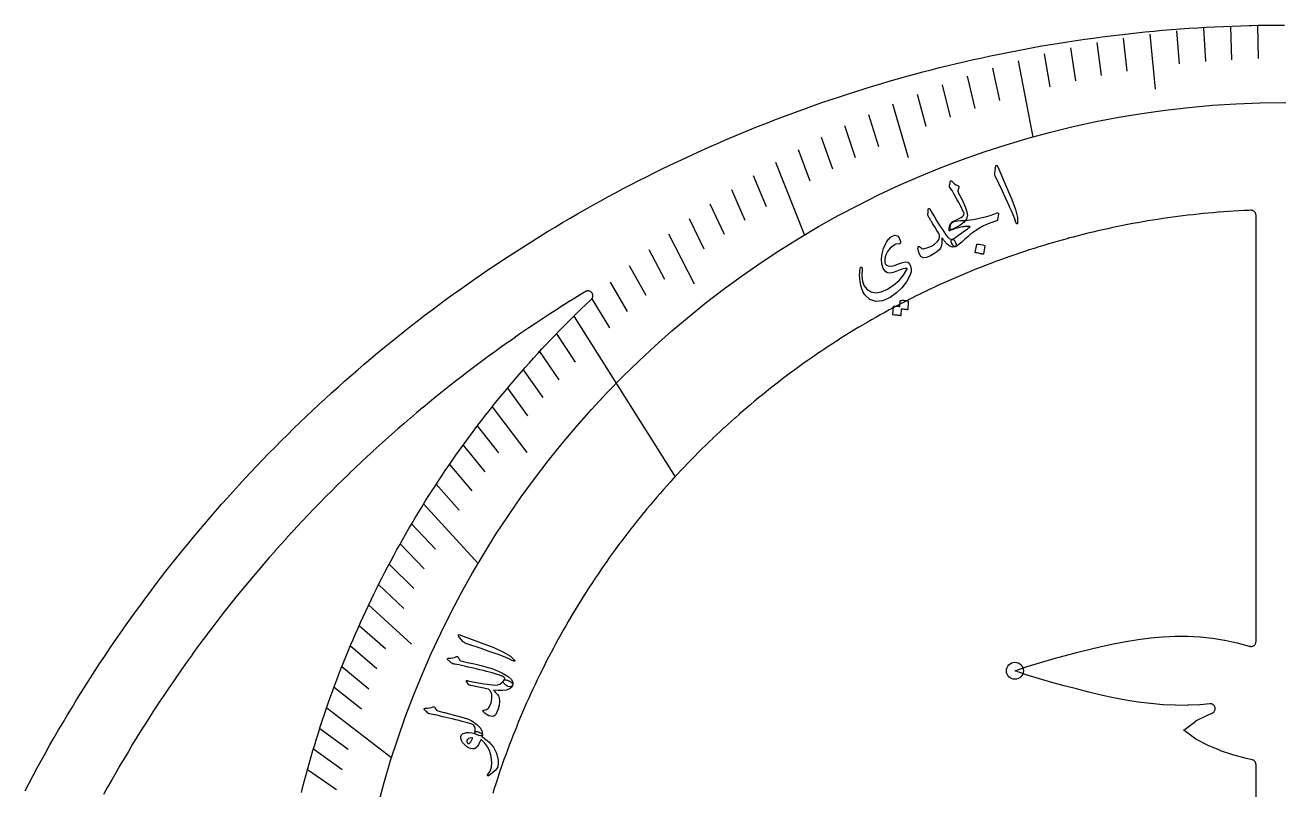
# Model space of a CAD drawing. Header units: millimetres. Extents: x -72 to 72, y -72 to 72.
# Drawn here: x -64.3 to -0.3, y 33.4 to 72.5 of the extents above; entities that cross this region are included whole.
import ezdxf

# ---------------------------------------------------------------- set-up
doc = ezdxf.new("R2010")
doc.units = ezdxf.units.MM
for name, color, linetype in [('CUT_INNER', 6, 'Continuous'), ('CUT_OUTER', 1, 'Continuous'), ('ENGRAVE', 7, 'Continuous'), ('ENGRAVE_FINE', 8, 'Continuous'), ('TEXT', 5, 'Continuous')]:
    doc.layers.add(name, color=color, linetype=linetype)

msp = doc.modelspace()

# ---------------------------------------------------------------- linework, layer by layer
at = {"layer": 'CUT_INNER'}
for points in [[(-1.449, 19.048), (-1.449, 34.7122), (-1.4502, 34.7365), (-1.4537, 34.7605), (-1.4595, 34.784), (-1.4676, 34.8069), (-1.4779, 34.8289), (-1.4903, 34.8498), (-1.5046, 34.8694), (-1.5208, 34.8875), (-1.5386, 34.904), (-1.558, 34.9186), (-1.5786, 34.9313), (-1.6005, 34.942), (-1.6232, 34.9504), (-1.6467, 34.9567), (-1.9953, 35.0313), (-2.0023, 35.033), (-2.6252, 35.2043), (-2.6323, 35.2065), (-3.255, 35.4185), (-3.2625, 35.4213), (-3.8843, 35.6786), (-3.8931, 35.6826), (-4.5141, 35.9979), (-4.5187, 36.0004), (-4.523, 36.0033), (-5.1439, 36.4629), (-5.1483, 36.4665), (-5.1439, 36.4702), (-4.523, 36.9297), (-4.5187, 36.9326), (-4.5141, 36.9352), (-3.8931, 37.2504), (-3.8843, 37.2545), (-3.6919, 37.3341), (-3.6697, 37.3446), (-3.6486, 37.3572), (-3.6289, 37.3718), (-3.6107, 37.3883), (-3.5942, 37.4065), (-3.5796, 37.4263), (-3.5669, 37.4473), (-3.5564, 37.4695), (-3.5482, 37.4927), (-3.5422, 37.5165), (-3.5386, 37.5408), (-3.5375, 37.5653), (-3.5387, 37.5898), (-3.5423, 37.6141), (-3.5483, 37.6379), (-3.5566, 37.6611), (-3.5671, 37.6832), (-3.5798, 37.7043), (-3.5944, 37.724), (-3.611, 37.7422), (-3.6292, 37.7586), (-3.6489, 37.7732), (-3.67, 37.7858), (-3.6922, 37.7963), (-3.7154, 37.8045), (-3.7392, 37.8104), (-3.7635, 37.814), (-3.7881, 37.8151), (-3.8126, 37.8138), (-4.3079, 37.7638), (-4.3144, 37.7633), (-4.9381, 37.733), (-4.9442, 37.7328), (-5.5683, 37.7333), (-5.574, 37.7335), (-6.1985, 37.7627), (-6.2038, 37.7631), (-6.8288, 37.8188), (-6.8335, 37.8193), (-7.4591, 37.8992), (-7.4632, 37.8997), (-8.0894, 38.001), (-8.0929, 38.0016), (-8.7197, 38.1216), (-8.7226, 38.1222), (-9.35, 38.2579), (-9.3523, 38.2585), (-9.9802, 38.4073), (-9.9821, 38.4077), (-10.6105, 38.5667), (-10.6118, 38.5671), (-11.2401, 38.7336), (-11.8703, 38.9063), (-12.5005, 39.0837), (-12.5018, 39.0841), (-13.1275, 39.2674), (-13.1347, 39.2697), (-13.7551, 39.4927), (-13.7603, 39.4949), (-13.7551, 39.497), (-13.1347, 39.72), (-13.1275, 39.7223), (-12.5018, 39.9057), (-12.5005, 39.906), (-11.872, 40.083), (-11.2421, 40.2555), (-10.6118, 40.4226), (-10.6105, 40.423), (-9.9821, 40.582), (-9.9802, 40.5825), (-9.3523, 40.7312), (-9.35, 40.7318), (-8.7226, 40.8675), (-8.7197, 40.8681), (-8.0929, 40.9881), (-8.0894, 40.9887), (-7.4632, 41.09), (-7.4591, 41.0906), (-6.8335, 41.1704), (-6.8288, 41.1709), (-6.2038, 41.2266), (-6.1985, 41.227), (-5.574, 41.2562), (-5.5683, 41.2564), (-4.9442, 41.2569), (-4.9381, 41.2567), (-4.3144, 41.2264), (-4.3079, 41.2259), (-3.6845, 41.1629), (-3.6778, 41.1621), (-3.0546, 41.0647), (-3.0477, 41.0635), (-2.4247, 40.9301), (-2.4177, 40.9284), (-1.7947, 40.757), (-1.7876, 40.7548), (-1.7796, 40.7521), (-1.7555, 40.7452), (-1.731, 40.7408), (-1.7061, 40.7389), (-1.6811, 40.7394), (-1.6563, 40.7424), (-1.6319, 40.7479), (-1.6082, 40.7558), (-1.5855, 40.766), (-1.5638, 40.7785), (-1.5435, 40.793), (-1.5247, 40.8095), (-1.5077, 40.8278), (-1.4926, 40.8477), (-1.4796, 40.869), (-1.4687, 40.8915), (-1.4602, 40.9149), (-1.454, 40.9391), (-1.4502, 40.9638), (-1.449, 40.9888), (-1.449, 62.747), (-1.4503, 62.7721), (-1.454, 62.797), (-1.4603, 62.8213), (-1.469, 62.845), (-1.48, 62.8676), (-1.4932, 62.889), (-1.5085, 62.9089), (-1.5258, 62.9273), (-1.5448, 62.9438), (-1.5653, 62.9583), (-1.5872, 62.9706), (-1.6103, 62.9807), (-1.6342, 62.9885), (-1.6588, 62.9937), (-1.6838, 62.9965), (-1.709, 62.9968), (-1.8167, 62.9925), (-1.8183, 62.9924), (-2.0762, 62.9805), (-2.0777, 62.9805), (-2.3356, 62.967), (-2.3371, 62.9669), (-2.5948, 62.9519), (-2.5964, 62.9518), (-2.854, 62.9352), (-2.8556, 62.9351), (-3.1131, 62.9169), (-3.1146, 62.9168), (-3.3721, 62.897), (-3.3736, 62.8968), (-3.6309, 62.8755), (-3.6324, 62.8754), (-3.8896, 62.8524), (-3.8911, 62.8523), (-4.1482, 62.8277), (-4.1497, 62.8276), (-4.4065, 62.8015), (-4.4081, 62.8013), (-4.6648, 62.7737), (-4.6663, 62.7735), (-4.9228, 62.7443), (-4.9243, 62.7441), (-5.1807, 62.7133), (-5.1822, 62.7131), (-5.4384, 62.6807), (-5.4399, 62.6805), (-5.6958, 62.6465), (-5.6974, 62.6463), (-5.9531, 62.6108), (-5.9546, 62.6106), (-6.2101, 62.5735), (-6.2116, 62.5732), (-6.4669, 62.5346), (-6.4684, 62.5343), (-6.7235, 62.4941), (-6.725, 62.4939), (-6.9798, 62.4521), (-6.9813, 62.4518), (-7.2358, 62.4085), (-7.2373, 62.4082), (-7.4916, 62.3633), (-7.4931, 62.363), (-7.747, 62.3165), (-7.7485, 62.3162), (-8.0022, 62.2682), (-8.0037, 62.2679), (-8.2571, 62.2183), (-8.2586, 62.218), (-8.5117, 62.1669), (-8.5132, 62.1666), (-8.766, 62.1139), (-8.7675, 62.1135), (-9.0199, 62.0593), (-9.0214, 62.059), (-9.2735, 62.0032), (-9.275, 62.0028), (-9.5267, 61.9455), (-9.5282, 61.9452), (-9.7796, 61.8863), (-9.7811, 61.8859), (-10.0321, 61.8255), (-10.0336, 61.8251), (-10.2842, 61.7632), (-10.2857, 61.7628), (-10.536, 61.6993), (-10.5375, 61.6989), (-10.7873, 61.6339), (-10.7888, 61.6335), (-11.0383, 61.5669), (-11.0398, 61.5665), (-11.2888, 61.4984), (-11.2903, 61.498), (-11.5389, 61.4284), (-11.5404, 61.4279), (-11.7886, 61.3568), (-11.79, 61.3564), (-12.0378, 61.2837), (-12.0393, 61.2833), (-12.2866, 61.2091), (-12.288, 61.2086), (-12.5349, 61.1329), (-12.5363, 61.1325), (-12.7827, 61.0552), (-12.7842, 61.0548), (-13.0301, 60.9761), (-13.0315, 60.9756), (-13.2769, 60.8953), (-13.2784, 60.8949), (-13.5233, 60.8131), (-13.5248, 60.8126), (-13.7692, 60.7294), (-13.7706, 60.7289), (-14.0145, 60.6442), (-14.0159, 60.6436), (-14.2593, 60.5574), (-14.2607, 60.5569), (-14.5036, 60.4692), (-14.505, 60.4686), (-14.7473, 60.3794), (-14.7487, 60.3789), (-14.9905, 60.2882), (-14.9919, 60.2876), (-15.2331, 60.1955), (-15.2345, 60.1949), (-15.4751, 60.1013), (-15.4765, 60.1007), (-15.7166, 60.0056), (-15.718, 60.005), (-15.9574, 59.9084), (-15.9588, 59.9078), (-16.1977, 59.8097), (-16.1991, 59.8091), (-16.4373, 59.7096), (-16.4388, 59.709), (-16.6764, 59.608), (-16.6778, 59.6074), (-16.9148, 59.505), (-16.9162, 59.5043), (-17.1525, 59.4004), (-17.1539, 59.3998), (-17.3897, 59.2945), (-17.3911, 59.2938), (-17.6261, 59.187), (-17.6275, 59.1864), (-17.8619, 59.0782), (-17.8633, 59.0775), (-18.0971, 58.9678), (-18.0984, 58.9672), (-18.3315, 58.8561), (-18.3329, 58.8554), (-18.5653, 58.7429), (-18.5666, 58.7422), (-18.7983, 58.6283), (-18.7997, 58.6276), (-19.0307, 58.5122), (-19.032, 58.5115), (-19.2623, 58.3947), (-19.2637, 58.394), (-19.4932, 58.2758), (-19.4946, 58.2751), (-19.7234, 58.1555), (-19.7247, 58.1548), (-19.9528, 58.0338), (-19.9542, 58.033), (-20.1815, 57.9106), (-20.1828, 57.9099), (-20.4094, 57.7861), (-20.4108, 57.7854), (-20.6366, 57.6602), (-20.6379, 57.6594), (-20.8629, 57.5329), (-20.8643, 57.5321), (-21.0885, 57.4042), (-21.0899, 57.4034), (-21.3133, 57.2741), (-21.3147, 57.2733), (-21.5373, 57.1426), (-21.5387, 57.1418), (-21.7605, 57.0098), (-21.7618, 57.009), (-21.9829, 56.8756), (-21.9842, 56.8748), (-22.2044, 56.74), (-22.2057, 56.7392), (-22.4251, 56.6031), (-22.4264, 56.6023), (-22.645, 56.4648), (-22.6463, 56.464), (-22.864, 56.3252), (-22.8653, 56.3244), (-23.0821, 56.1842), (-23.0834, 56.1834), (-23.2994, 56.0419), (-23.3007, 56.0411), (-23.5158, 55.8983), (-23.5171, 55.8974), (-23.7313, 55.7533), (-23.7326, 55.7525), (-23.9459, 55.6071), (-23.9472, 55.6062), (-24.1596, 55.4595), (-24.1609, 55.4586), (-24.3724, 55.3106), (-24.3737, 55.3097), (-24.5843, 55.1604), (-24.5856, 55.1595), (-24.7953, 55.0089), (-24.7965, 55.008), (-25.0053, 54.8561), (-25.0066, 54.8552), (-25.2144, 54.702), (-25.2156, 54.7011), (-25.4226, 54.5467), (-25.4238, 54.5458), (-25.6297, 54.3901), (-25.631, 54.3891), (-25.836, 54.2322), (-25.8372, 54.2312), (-26.0412, 54.073), (-26.0424, 54.0721), (-26.2455, 53.9126), (-26.2467, 53.9116), (-26.4487, 53.7509), (-26.4499, 53.75), (-26.651, 53.588), (-26.6522, 53.587), (-26.8523, 53.4239), (-26.8535, 53.4229), (-27.0526, 53.2585), (-27.0537, 53.2575), (-27.2518, 53.0919), (-27.253, 53.0909), (-27.45, 52.9241), (-27.4512, 52.9231), (-27.6472, 52.755), (-27.6484, 52.754), (-27.8434, 52.5848), (-27.8445, 52.5838), (-28.0385, 52.4133), (-28.0396, 52.4123), (-28.2325, 52.2407), (-28.2336, 52.2397), (-28.4255, 52.0669), (-28.4266, 52.0658), (-28.6174, 51.8919), (-28.6185, 51.8908), (-28.8082, 51.7157), (-28.8093, 51.7146), (-28.998, 51.5383), (-28.9991, 51.5373), (-29.1866, 51.3598), (-29.1877, 51.3588), (-29.3742, 51.1802), (-29.3753, 51.1791), (-29.5606, 50.9994), (-29.5617, 50.9983), (-29.746, 50.8174), (-29.7471, 50.8163), (-29.9302, 50.6343), (-29.9313, 50.6332), (-30.1133, 50.4501), (-30.1144, 50.449), (-30.2952, 50.2648), (-30.2963, 50.2637), (-30.4761, 50.0783), (-30.4771, 50.0772), (-30.6557, 49.8908), (-30.6568, 49.8897), (-30.8342, 49.7021), (-30.8353, 49.701), (-31.0116, 49.5124), (-31.0126, 49.5113), (-31.1878, 49.3216), (-31.1888, 49.3204), (-31.3628, 49.1297), (-31.3638, 49.1285), (-31.5366, 48.9367), (-31.5377, 48.9355), (-31.7093, 48.7427), (-31.7103, 48.7415), (-31.8807, 48.5476), (-31.8817, 48.5464), (-32.051, 48.3514), (-32.052, 48.3503), (-32.22, 48.1542), (-32.221, 48.1531), (-32.3879, 47.956), (-32.3888, 47.9549), (-32.5545, 47.7568), (-32.5554, 47.7556), (-32.7198, 47.5565), (-32.7208, 47.5553), (-32.884, 47.3553), (-32.885, 47.3541), (-33.0469, 47.153), (-33.0479, 47.1518), (-33.2086, 46.9497), (-33.2095, 46.9485), (-33.369, 46.7455), (-33.37, 46.7442), (-33.5282, 46.5402), (-33.5291, 46.539), (-33.6861, 46.334), (-33.687, 46.3328), (-33.8427, 46.1268), (-33.8436, 46.1256), (-33.9981, 45.9187), (-33.999, 45.9175), (-34.1522, 45.7096), (-34.1531, 45.7084), (-34.3049, 45.4996), (-34.3058, 45.4983), (-34.4565, 45.2886), (-34.4573, 45.2874), (-34.6067, 45.0767), (-34.6075, 45.0755), (-34.7556, 44.8639), (-34.7564, 44.8627), (-34.9032, 44.6502), (-34.904, 44.649), (-35.0494, 44.4356), (-35.0503, 44.4343), (-35.1944, 44.2201), (-35.1952, 44.2188), (-35.338, 44.0037), (-35.3389, 44.0024), (-35.4803, 43.7865), (-35.4812, 43.7852), (-35.6213, 43.5683), (-35.6221, 43.567), (-35.7609, 43.3493), (-35.7618, 43.348), (-35.8992, 43.1295), (-35.9, 43.1282), (-36.0361, 42.9088), (-36.0369, 42.9075), (-36.1717, 42.6872), (-36.1725, 42.6859), (-36.3059, 42.4649), (-36.3067, 42.4636), (-36.4388, 42.2417), (-36.4396, 42.2404), (-36.5702, 42.0177), (-36.571, 42.0164), (-36.7003, 41.7929), (-36.7011, 41.7916), (-36.8291, 41.5673), (-36.8298, 41.566), (-36.9564, 41.341), (-36.9571, 41.3396), (-37.0823, 41.1138), (-37.0831, 41.1125), (-37.2069, 40.8859), (-37.2076, 40.8845), (-37.33, 40.6572), (-37.3307, 40.6559), (-37.4517, 40.4278), (-37.4524, 40.4264), (-37.5721, 40.1976), (-37.5728, 40.1963), (-37.691, 39.9667), (-37.6917, 39.9653), (-37.8085, 39.7351), (-37.8091, 39.7337), (-37.9245, 39.5027), (-37.9252, 39.5014), (-38.0392, 39.2697), (-38.0398, 39.2683), (-38.1524, 39.0359), (-38.153, 39.0345), (-38.2641, 38.8015), (-38.2648, 38.8001), (-38.3745, 38.5664), (-38.3751, 38.565), (-38.4834, 38.3306), (-38.484, 38.3292), (-38.5908, 38.0941), (-38.5914, 38.0927), (-38.6968, 37.857), (-38.6974, 37.8556), (-38.8013, 37.6192), (-38.8019, 37.6178), (-38.9044, 37.3808), (-38.905, 37.3794), (-39.006, 37.1418), (-39.0066, 37.1404), (-39.1061, 36.9022), (-39.1067, 36.9007), (-39.2048, 36.6619), (-39.2053, 36.6605), (-39.3019, 36.421), (-39.3025, 36.4196), (-39.3976, 36.1796), (-39.3982, 36.1782), (-39.4919, 35.9376), (-39.4924, 35.9361), (-39.5846, 35.695), (-39.5851, 35.6935), (-39.6758, 35.4518), (-39.6764, 35.4504), (-39.7656, 35.2081), (-39.7661, 35.2066), (-39.8538, 34.9638), (-39.8544, 34.9624), (-39.9406, 34.719), (-39.9411, 34.7175), (-40.0258, 34.4737), (-40.0263, 34.4722), (-40.1096, 34.2278), (-40.1101, 34.2263), (-40.1918, 33.9814), (-40.1923, 33.98), (-40.2725, 33.7346), (-40.273, 33.7331), (-40.3517, 33.4872), (-40.3522, 33.4858), (-40.4294, 33.2394)], [(-50.1963, 33.2758), (-50.1183, 33.5836), (-50.0383, 33.8908), (-49.9564, 34.1976), (-49.8727, 34.5039), (-49.7871, 34.8096), (-49.6996, 35.1149), (-49.6102, 35.4195), (-49.519, 35.7237), (-49.4259, 36.0272), (-49.3309, 36.3302), (-49.2341, 36.6326), (-49.1354, 36.9344), (-49.0349, 37.2356), (-48.9325, 37.5361), (-48.8283, 37.8361), (-48.7223, 38.1354), (-48.6144, 38.434), (-48.5047, 38.7319), (-48.3932, 39.0292), (-48.2798, 39.3258), (-48.1646, 39.6217), (-48.0476, 39.9169), (-47.9288, 40.2113), (-47.8082, 40.505), (-47.6858, 40.798), (-47.5616, 41.0902), (-47.4357, 41.3817), (-47.3079, 41.6724), (-47.1783, 41.9622), (-47.047, 42.2513), (-46.9139, 42.5396), (-46.779, 42.827), (-46.6424, 43.1136), (-46.504, 43.3994), (-46.3639, 43.6843), (-46.222, 43.9684), (-46.0784, 44.2516), (-45.933, 44.5338), (-45.7859, 44.8152), (-45.6371, 45.0957), (-45.4866, 45.3753), (-45.3343, 45.6539), (-45.1804, 45.9316), (-45.0247, 46.2084), (-44.8674, 46.4841), (-44.7083, 46.759), (-44.5476, 47.0328), (-44.3852, 47.3056), (-44.2212, 47.5775), (-44.0554, 47.8483), (-43.888, 48.1181), (-43.719, 48.3869), (-43.5483, 48.6546), (-43.376, 48.9213), (-43.202, 49.1869), (-43.0264, 49.4515), (-42.8492, 49.7149), (-42.6704, 49.9773), (-42.49, 50.2386), (-42.308, 50.4987), (-42.1243, 50.7578), (-41.9391, 51.0157), (-41.7524, 51.2724), (-41.564, 51.5281), (-41.3741, 51.7825), (-41.1826, 52.0358), (-40.9896, 52.2879), (-40.795, 52.5388), (-40.5989, 52.7885), (-40.4012, 53.037), (-40.2021, 53.2843), (-40.0014, 53.5304), (-39.7992, 53.7752), (-39.5956, 54.0188), (-39.3904, 54.2611), (-39.1837, 54.5022), (-38.9756, 54.742), (-38.766, 54.9805), (-38.555, 55.2177), (-38.3425, 55.4536), (-38.1285, 55.6882), (-37.9131, 55.9215), (-37.6963, 56.1535), (-37.4781, 56.3841), (-37.2585, 56.6134), (-37.0374, 56.8413), (-36.815, 57.0679), (-36.5912, 57.2931), (-36.366, 57.517), (-36.1394, 57.7394), (-35.9115, 57.9605), (-35.6822, 58.1801), (-35.4515, 58.3983), (-35.3948, 58.4513), (-35.3778, 58.4689), (-35.3626, 58.488), (-35.3493, 58.5085), (-35.3381, 58.5302), (-35.3291, 58.5529), (-35.3223, 58.5764), (-35.3178, 58.6004), (-35.3157, 58.6247), (-35.316, 58.6492), (-35.3187, 58.6734), (-35.3237, 58.6973), (-35.3311, 58.7207), (-35.3407, 58.7431), (-35.3524, 58.7646), (-35.3661, 58.7847), (-35.3818, 58.8035), (-35.3992, 58.8206), (-35.4183, 58.836), (-35.4387, 58.8494), (-35.4603, 58.8607), (-35.4829, 58.8699), (-35.5064, 58.8769), (-35.5304, 58.8815), (-35.5547, 58.8837), (-35.5791, 58.8836), (-35.6034, 58.8811), (-35.6274, 58.8762), (-35.6507, 58.869), (-35.6732, 58.8596), (-35.6948, 58.848), (-35.7453, 58.8175), (-35.7466, 58.8167), (-36.1055, 58.597), (-36.1068, 58.5962), (-36.4644, 58.3744), (-36.4657, 58.3736), (-36.8219, 58.1496), (-36.8232, 58.1487), (-37.178, 57.9225), (-37.1793, 57.9217), (-37.5327, 57.6933), (-37.534, 57.6925), (-37.886, 57.4619), (-37.8873, 57.4611), (-38.2379, 57.2284), (-38.2391, 57.2275), (-38.5883, 56.9927), (-38.5896, 56.9918), (-38.9373, 56.7549), (-38.9385, 56.754), (-39.2848, 56.5149), (-39.286, 56.514), (-39.6308, 56.2728), (-39.6321, 56.2719), (-39.9753, 56.0285), (-39.9766, 56.0276), (-40.3184, 55.7822), (-40.3196, 55.7813), (-40.6599, 55.5338), (-40.6611, 55.5328), (-40.9999, 55.2832), (-41.0011, 55.2823), (-41.3383, 55.0306), (-41.3395, 55.0297), (-41.6752, 54.7759), (-41.6764, 54.775), (-42.0105, 54.5192), (-42.0117, 54.5182), (-42.3442, 54.2604), (-42.3455, 54.2594), (-42.6764, 53.9995), (-42.6776, 53.9986), (-43.0069, 53.7367), (-43.0081, 53.7357), (-43.3358, 53.4718), (-43.337, 53.4708), (-43.6631, 53.2049), (-43.6643, 53.2039), (-43.9887, 52.9359), (-43.9899, 52.935), (-44.3127, 52.665), (-44.3139, 52.6641), (-44.635, 52.3922), (-44.6362, 52.3912), (-44.9557, 52.1173), (-44.9568, 52.1163), (-45.2746, 51.8405), (-45.2758, 51.8395), (-45.5918, 51.5617), (-45.593, 51.5607), (-45.9074, 51.281), (-45.9085, 51.28), (-46.2212, 50.9983), (-46.2223, 50.9973), (-46.5332, 50.7138), (-46.5343, 50.7127), (-46.8435, 50.4273), (-46.8446, 50.4262), (-47.152, 50.1389), (-47.1532, 50.1379), (-47.4588, 49.8486), (-47.4599, 49.8476), (-47.7638, 49.5565), (-47.7649, 49.5554), (-48.0669, 49.2625), (-48.068, 49.2614), (-48.3683, 48.9666), (-48.3694, 48.9656), (-48.6678, 48.6689), (-48.6689, 48.6678), (-48.9656, 48.3694), (-48.9666, 48.3683), (-49.2614, 48.068), (-49.2625, 48.0669), (-49.5554, 47.7649), (-49.5565, 47.7638), (-49.8476, 47.4599), (-49.8486, 47.4588), (-50.1379, 47.1532), (-50.1389, 47.152), (-50.4262, 46.8446), (-50.4273, 46.8435), (-50.7127, 46.5343), (-50.7138, 46.5332), (-50.9973, 46.2223), (-50.9983, 46.2212), (-51.28, 45.9085), (-51.281, 45.9074), (-51.5607, 45.593), (-51.5617, 45.5918), (-51.8395, 45.2758), (-51.8405, 45.2746), (-52.1163, 44.9568), (-52.1173, 44.9557), (-52.3912, 44.6362), (-52.3922, 44.635), (-52.6641, 44.3139), (-52.665, 44.3127), (-52.935, 43.9899), (-52.9359, 43.9887), (-53.2039, 43.6643), (-53.2049, 43.6631), (-53.4708, 43.337), (-53.4718, 43.3358), (-53.7357, 43.0081), (-53.7367, 43.0069), (-53.9986, 42.6776), (-53.9995, 42.6764), (-54.2594, 42.3455), (-54.2604, 42.3442), (-54.5182, 42.0117), (-54.5192, 42.0105), (-54.775, 41.6764), (-54.7759, 41.6752), (-55.0297, 41.3395), (-55.0306, 41.3383), (-55.2823, 41.0011), (-55.2832, 40.9999), (-55.5328, 40.6611), (-55.5338, 40.6599), (-55.7813, 40.3196), (-55.7822, 40.3184), (-56.0276, 39.9766), (-56.0285, 39.9753), (-56.2719, 39.6321), (-56.2728, 39.6308), (-56.514, 39.286), (-56.5149, 39.2848), (-56.754, 38.9385), (-56.7549, 38.9373), (-56.9918, 38.5896), (-56.9927, 38.5883), (-57.2275, 38.2391), (-57.2284, 38.2379), (-57.4611, 37.8873), (-57.4619, 37.886), (-57.6925, 37.534), (-57.6933, 37.5327), (-57.9217, 37.1793), (-57.9225, 37.178), (-58.1487, 36.8232), (-58.1496, 36.8219), (-58.3736, 36.4657), (-58.3744, 36.4644), (-58.5962, 36.1068), (-58.597, 36.1055), (-58.8167, 35.7466), (-58.8175, 35.7453), (-59.0349, 35.3851), (-59.0357, 35.3837), (-59.2509, 35.0222), (-59.2517, 35.0208), (-59.4647, 34.6579), (-59.4655, 34.6566), (-59.6762, 34.2924), (-59.677, 34.2911), (-59.8855, 33.9256), (-59.8863, 33.9243), (-60.0926, 33.5575), (-60.0933, 33.5562), (-60.2973, 33.1882)]]:
    msp.add_lwpolyline(points, dxfattribs=at)
at = {"layer": 'CUT_OUTER'}
msp.add_lwpolyline([(-64.3098, 33.3654), (-64.1039, 33.7593), (-63.8956, 34.152), (-63.6848, 34.5434), (-63.4716, 34.9335), (-63.2561, 35.3223), (-63.0382, 35.7098), (-62.8179, 36.0959), (-62.5952, 36.4807), (-62.3702, 36.8641), (-62.1428, 37.2461), (-61.9131, 37.6267), (-61.6811, 38.0059), (-61.4467, 38.3836), (-61.21, 38.7599), (-60.9711, 39.1348), (-60.7298, 39.5082), (-60.4862, 39.88), (-60.2404, 40.2504), (-59.9923, 40.6193), (-59.7419, 40.9866), (-59.4893, 41.3524), (-59.2345, 41.7167), (-58.9774, 42.0793), (-58.7181, 42.4404), (-58.4566, 42.7999), (-58.1928, 43.1578), (-57.9269, 43.5141), (-57.6588, 43.8687), (-57.3886, 44.2216), (-57.1162, 44.5729), (-56.8416, 44.9225), (-56.5649, 45.2705), (-56.286, 45.6167), (-56.0051, 45.9612), (-55.722, 46.304), (-55.4369, 46.645), (-55.1496, 46.9843), (-54.8603, 47.3218), (-54.5689, 47.6575), (-54.2754, 47.9914), (-53.9799, 48.3236), (-53.6824, 48.6539), (-53.3829, 48.9824), (-53.0813, 49.309), (-52.7778, 49.6338), (-52.4722, 49.9567), (-52.1647, 50.2777), (-51.8552, 50.5968), (-51.5438, 50.914), (-51.2304, 51.2293), (-50.9151, 51.5427), (-50.5979, 51.8542), (-50.2788, 52.1636), (-49.9578, 52.4712), (-49.6349, 52.7767), (-49.3101, 53.0803), (-48.9835, 53.3818), (-48.655, 53.6814), (-48.3247, 53.9789), (-47.9926, 54.2744), (-47.6587, 54.5679), (-47.3229, 54.8593), (-46.9854, 55.1486), (-46.6462, 55.4359), (-46.3052, 55.721), (-45.9624, 56.0041), (-45.6179, 56.2851), (-45.2717, 56.5639), (-44.9237, 56.8406), (-44.5741, 57.1152), (-44.2228, 57.3877), (-43.8699, 57.6579), (-43.5153, 57.926), (-43.159, 58.1919), (-42.8012, 58.4557), (-42.4417, 58.7172), (-42.0806, 58.9765), (-41.7179, 59.2336), (-41.3537, 59.4884), (-40.9879, 59.7411), (-40.6206, 59.9914), (-40.2517, 60.2395), (-39.8813, 60.4854), (-39.5094, 60.729), (-39.1361, 60.9702), (-38.7612, 61.2092), (-38.3849, 61.4459), (-38.0072, 61.6803), (-37.628, 61.9123), (-37.2474, 62.142), (-36.8654, 62.3694), (-36.482, 62.5944), (-36.0973, 62.8171), (-35.7111, 63.0374), (-35.3237, 63.2554), (-34.9349, 63.4709), (-34.5448, 63.6841), (-34.1534, 63.8948), (-33.7607, 64.1032), (-33.3667, 64.3091), (-32.9715, 64.5127), (-32.575, 64.7138), (-32.1773, 64.9124), (-31.7784, 65.1086), (-31.3783, 65.3024), (-30.9771, 65.4937), (-30.5746, 65.6825), (-30.171, 65.8689), (-29.7663, 66.0528), (-29.3604, 66.2342), (-28.9535, 66.4131), (-28.5454, 66.5895), (-28.1363, 66.7634), (-27.7261, 66.9348), (-27.3149, 67.1036), (-26.9026, 67.27), (-26.4894, 67.4338), (-26.0751, 67.5951), (-25.6599, 67.7538), (-25.2436, 67.9099), (-24.8265, 68.0636), (-24.4084, 68.2146), (-23.9894, 68.3631), (-23.5695, 68.509), (-23.1486, 68.6523), (-22.727, 68.7931), (-22.3044, 68.9312), (-21.8811, 69.0668), (-21.4569, 69.1997), (-21.0319, 69.3301), (-20.6061, 69.4578), (-20.1795, 69.583), (-19.7522, 69.7055), (-19.3241, 69.8254), (-18.8953, 69.9426), (-18.4658, 70.0572), (-18.0355, 70.1692), (-17.6047, 70.2786), (-17.1731, 70.3853), (-16.7409, 70.4893), (-16.3081, 70.5907), (-15.8746, 70.6894), (-15.4406, 70.7855), (-15.006, 70.8789), (-14.5708, 70.9697), (-14.135, 71.0577), (-13.6988, 71.1431), (-13.262, 71.2259), (-12.8247, 71.3059), (-12.3869, 71.3832), (-11.9487, 71.4579), (-11.51, 71.5299), (-11.0709, 71.5991), (-10.6314, 71.6657), (-10.1914, 71.7296), (-9.7511, 71.7908), (-9.3104, 71.8493), (-8.8694, 71.905), (-8.428, 71.9581), (-7.9864, 72.0085), (-7.5444, 72.0561), (-7.1021, 72.1011), (-6.6596, 72.1433), (-6.2168, 72.1828), (-5.7738, 72.2196), (-5.3305, 72.2536), (-4.8871, 72.285), (-4.4435, 72.3136), (-3.9997, 72.3395), (-3.5557, 72.3627), (-3.1116, 72.3831), (-2.6674, 72.4009), (-2.2232, 72.4159), (-1.7788, 72.4282), (-1.6763, 72.4304), (-1.3336, 72.4377), (-0.8891, 72.4445), (-0.4445, 72.4486), (0, 72.45)], dxfattribs=at)
at = {"layer": 'ENGRAVE'}
for points in [[(-13.5896, 70.6337), (-12.84, 66.7371)], [(-25.9922, 65.4485), (-24.5146, 61.7278)], [(-36.2844, 57.5974), (-31.1184, 49.397)], [(-43.9558, 48.0093), (-41.1723, 44.9691)], [(-48.907, 37.6103), (-45.5851, 35.0557)]]:
    msp.add_lwpolyline(points, dxfattribs=at)
for centre, radius in [((0, 20.703), 47.7912), ((-13.7611, 39.4949), 0.4347)]:
    msp.add_circle(centre, radius, dxfattribs=at)
at = {"layer": 'ENGRAVE_FINE'}
for points in [[(-2.7578, 72.3765), (-2.6932, 70.6822)], [(-1.3795, 72.4316), (-1.3472, 70.7365)], [(-8.2332, 71.7908), (-8.0398, 70.1047)], [(-6.8724, 71.9916), (-6.6037, 69.1767)], [(-5.5055, 72.1563), (-5.3764, 70.4651)], [(-4.1335, 72.2846), (-4.0367, 70.5916)], [(-10.931, 71.2823), (-10.6736, 69.6034)], [(-9.5864, 71.5543), (-9.361, 69.8715)], [(-12.2658, 70.9753), (-11.9764, 69.3007)], [(-16.1999, 69.8489), (-15.8152, 68.1904)], [(-14.9014, 70.258), (-14.5483, 68.5937)], [(-17.4841, 69.4068), (-17.0679, 67.7546)], [(-18.753, 68.9324), (-18.3054, 67.2871)], [(-21.2411, 67.8895), (-20.7311, 66.2595)], [(-20.0057, 68.4264), (-19.2074, 65.6961)], [(-22.4583, 67.3225), (-21.9173, 65.7008)], [(-23.6564, 66.7261), (-23.0846, 65.1132)], [(-24.8347, 66.1011), (-24.2322, 64.4976)], [(-27.1283, 64.769), (-26.4651, 63.1856)], [(-28.2421, 64.0635), (-27.5489, 62.4909)], [(-29.3332, 63.333), (-28.61, 61.7717)], [(-30.4008, 62.5783), (-29.648, 61.0288)], [(-31.4443, 61.8005), (-30.1401, 59.2372)], [(-32.4633, 61.0005), (-31.6519, 59.4758)], [(-33.4572, 60.1792), (-32.6168, 58.6676)], [(-34.4256, 59.3376), (-33.5565, 57.8396)], [(-35.3681, 58.4766), (-34.4706, 56.9927)], [(-37.1741, 56.7008), (-36.2205, 55.2463)], [(-38.0369, 55.7878), (-37.0558, 54.3487)], [(-38.8728, 54.8594), (-37.8643, 53.4362)], [(-39.6814, 53.9165), (-38.6459, 52.5096)], [(-40.4626, 52.9602), (-38.691, 50.6414)], [(-41.2164, 51.9914), (-40.1278, 50.6183)], [(-41.9426, 51.0109), (-40.828, 49.6554)], [(-42.6412, 50.0198), (-41.5009, 48.6823)], [(-43.3123, 49.019), (-42.1467, 47.6998)], [(-44.5719, 46.9917), (-43.3566, 45.7104)], [(-45.1606, 45.9669), (-43.9211, 44.7052)], [(-45.7222, 44.9359), (-44.4587, 43.6941)], [(-46.2566, 43.8995), (-44.9696, 42.678)], [(-46.7642, 42.8584), (-44.5781, 40.8549)], [(-47.2451, 41.8135), (-45.9122, 40.6338)], [(-47.6995, 40.7655), (-46.3443, 39.6073)], [(-48.1278, 39.7152), (-46.7507, 38.5787)], [(-48.5302, 38.6632), (-47.1315, 37.5489)], [(-49.2584, 36.5572), (-47.818, 35.4882)], [(-49.5849, 35.5044), (-48.1243, 34.4586)], [(-49.8868, 34.4527), (-48.4064, 33.4303)]]:
    msp.add_lwpolyline(points, dxfattribs=at)
at = {"layer": 'TEXT'}
for points in [[(-14.7555, 65.16), (-14.7386, 65.2545), (-14.7129, 65.2941), (-14.6786, 65.2791), (-14.6357, 65.2092), (-14.1849, 64.182), (-13.9125, 63.5499), (-13.7302, 63.0335), (-13.6362, 62.6334), (-13.6295, 62.3498), (-13.6367, 62.324), (-13.6454, 62.3086), (-13.6558, 62.3034), (-13.6677, 62.3084), (-13.6793, 62.3187), (-13.6901, 62.3335), (-13.6999, 62.3527), (-13.7089, 62.3765), (-13.7706, 62.564), (-13.8446, 62.76), (-13.9311, 62.9645), (-14.0301, 63.1775), (-14.0549, 63.2335), (-14.1238, 63.3841), (-14.2368, 63.6293), (-14.3945, 63.9689), (-14.7538, 64.7186), (-14.77, 64.7594), (-14.7806, 64.7985), (-14.7856, 64.8359), (-14.785, 64.8716)], [(-16.3774, 62.8915), (-16.4344, 63.0099), (-16.4958, 63.134), (-16.5617, 63.2636), (-16.6321, 63.3988), (-16.7074, 63.54), (-16.7882, 63.6877), (-16.8745, 63.8417), (-16.9664, 64.0021), (-17.0879, 64.1552), (-17.0974, 64.1777), (-17.1031, 64.2006), (-17.1052, 64.2237), (-17.1034, 64.247), (-17.1017, 64.2593), (-17.0987, 64.2758), (-17.0944, 64.2964), (-17.0889, 64.3212), (-17.0825, 64.3503), (-17.0756, 64.3839), (-17.0681, 64.422), (-17.0601, 64.4646), (-17.0569, 64.4787), (-17.0508, 64.4902), (-17.0417, 64.4992), (-17.0298, 64.5057), (-17.0186, 64.5076), (-17.0075, 64.5046), (-16.9964, 64.4967), (-16.9853, 64.4839), (-16.9222, 64.4121), (-16.8479, 64.3477), (-16.7626, 64.2905), (-16.6662, 64.2406), (-16.6412, 64.2258), (-16.6266, 64.2069), (-16.6227, 64.184), (-16.6292, 64.1571), (-16.6748, 63.998), (-16.6765, 63.98), (-16.6735, 63.9583), (-16.6659, 63.9328), (-16.6537, 63.9036), (-16.4446, 63.5061), (-16.2972, 63.1789), (-16.2105, 62.9224), (-16.1841, 62.7366), (-16.2286, 62.5603), (-16.3567, 62.3896), (-16.568, 62.2236), (-16.8621, 62.061), (-16.9792, 62.0205), (-17.0504, 62.0331), (-17.0757, 62.099), (-17.055, 62.2185), (-17.0496, 62.2353), (-17.0445, 62.2517), (-17.0394, 62.2678), (-17.0346, 62.2835), (-17.0298, 62.2988), (-17.0253, 62.3138), (-17.0208, 62.3283), (-17.0166, 62.3425), (-17.0036, 62.3715), (-16.984, 62.3964), (-16.9577, 62.4173), (-16.9248, 62.434), (-16.7738, 62.5005), (-16.6427, 62.5645), (-16.5317, 62.6262), (-16.4408, 62.6858), (-16.3929, 62.7287), (-16.3664, 62.7772), (-16.3612, 62.8315), (-16.3774, 62.8915)], [(-16.9662, 61.5155), (-16.9299, 61.5133), (-16.8963, 61.5001), (-16.8655, 61.4758), (-16.8376, 61.4405), (-16.8096, 61.3942), (-16.7882, 61.3475), (-16.7734, 61.3006), (-16.7651, 61.2535), (-16.7641, 61.2108), (-16.771, 61.1771), (-16.7859, 61.1524), (-16.8087, 61.1367), (-16.9469, 61.1201), (-17.0864, 61.1649), (-17.2274, 61.2713), (-17.3703, 61.4393), (-17.3924, 61.4693), (-17.4115, 61.4954), (-17.4277, 61.5175), (-17.4409, 61.5355), (-17.4512, 61.5495), (-17.4586, 61.5595), (-17.463, 61.5655), (-17.4645, 61.5676), (-17.476, 61.5772), (-17.4837, 61.5779), (-17.4876, 61.5697), (-17.4877, 61.5527), (-17.4895, 61.3616), (-17.5138, 61.2016), (-17.5608, 61.0725), (-17.6307, 60.9743), (-17.7485, 60.8702), (-17.8967, 60.7719), (-18.0754, 60.6791), (-18.2847, 60.5914), (-18.4422, 60.5712), (-18.5659, 60.641), (-18.6556, 60.8013), (-18.7108, 61.0523), (-18.7119, 61.0851), (-18.707, 61.1118), (-18.6962, 61.1325), (-18.6795, 61.1471), (-18.6596, 61.1541), (-18.6392, 61.152), (-18.6183, 61.1406), (-18.5969, 61.12), (-18.5514, 61.076), (-18.5072, 61.0471), (-18.4644, 61.0332), (-18.4229, 61.0343), (-18.2143, 61.0927), (-18.0274, 61.1727), (-17.8619, 61.2747), (-17.7176, 61.3988), (-17.6617, 61.4684), (-17.6244, 61.546), (-17.6059, 61.6315), (-17.6061, 61.725), (-17.6243, 61.7616), (-17.6722, 61.8442), (-17.75, 61.9729), (-17.8577, 62.1476), (-17.9147, 62.2414), (-17.9661, 62.3261), (-18.0117, 62.4018), (-18.0516, 62.4685), (-18.0858, 62.5256), (-18.1142, 62.5724), (-18.137, 62.6089), (-18.1541, 62.6352), (-18.1769, 62.6768), (-18.1927, 62.7153), (-18.2013, 62.7507), (-18.2028, 62.783), (-18.201, 62.8245), (-18.1992, 62.8633), (-18.1975, 62.8993), (-18.1958, 62.9324), (-18.1945, 62.9626), (-18.1937, 62.9898), (-18.1935, 63.0139), (-18.1939, 63.0349), (-18.1925, 63.0526), (-18.187, 63.0664), (-18.1772, 63.0765), (-18.1632, 63.0828), (-18.1454, 63.0837), (-18.1299, 63.0797), (-18.1169, 63.071), (-18.1064, 63.0576), (-17.9885, 62.8544), (-17.8749, 62.6627), (-17.7656, 62.4825), (-17.6604, 62.3138), (-17.5598, 62.1565), (-17.4639, 62.0104), (-17.3727, 61.8756), (-17.2862, 61.7521), (-17.1975, 61.6401), (-17.1147, 61.5634), (-17.0376, 61.5218), (-16.9662, 61.5155)], [(-16.5363, 62.4768), (-16.4186, 62.4785), (-16.2981, 62.4847), (-16.1746, 62.4954), (-16.0481, 62.5106), (-15.919, 62.5297), (-15.7877, 62.5524), (-15.6543, 62.5785), (-15.5186, 62.608), (-15.2585, 62.6697), (-15.0315, 62.7331), (-14.8375, 62.7987), (-14.6764, 62.8669), (-14.6586, 62.8731), (-14.6426, 62.8738), (-14.6283, 62.8691), (-14.6157, 62.859), (-14.6059, 62.8452), (-14.5995, 62.8296), (-14.5968, 62.8122), (-14.5976, 62.7929), (-14.6467, 62.52), (-14.6528, 62.4974), (-14.6649, 62.4798), (-14.683, 62.4674), (-14.7071, 62.4602), (-15.049, 62.3448), (-15.3658, 62.2053), (-15.657, 62.0421), (-15.9222, 61.8558), (-15.9368, 61.8451), (-15.9611, 61.8254), (-15.9953, 61.7967), (-16.0391, 61.759), (-16.0927, 61.7122), (-16.1559, 61.6563), (-16.2286, 61.5912), (-16.3107, 61.5169), (-16.4704, 61.3753), (-16.6063, 61.2646), (-16.719, 61.185), (-16.8087, 61.1367), (-16.8362, 61.1358), (-16.8691, 61.1536), (-16.9073, 61.1901), (-16.951, 61.2453), (-17.0036, 61.3425), (-17.023, 61.4202), (-17.0091, 61.4785), (-16.962, 61.5172), (-16.8834, 61.5596), (-16.7749, 61.6289), (-16.6363, 61.7248), (-16.467, 61.8471), (-16.3816, 61.9089), (-16.3067, 61.963), (-16.2423, 62.0093), (-16.1886, 62.048), (-16.1457, 62.079), (-16.1142, 62.1021), (-16.0938, 62.1175), (-16.0848, 62.1251), (-16.0816, 62.1287), (-16.0788, 62.1317), (-16.0765, 62.1343), (-16.0746, 62.1364), (-16.0728, 62.1382), (-16.0709, 62.1397), (-16.069, 62.1409), (-16.0669, 62.1418), (-16.0564, 62.1532), (-16.0539, 62.1616), (-16.0593, 62.1668), (-16.0726, 62.169), (-16.1292, 62.1728), (-16.1877, 62.1737), (-16.2482, 62.1716), (-16.3107, 62.1665), (-16.3752, 62.1587), (-16.4418, 62.1484), (-16.5105, 62.1357), (-16.5813, 62.1204), (-16.6504, 62.104), (-16.718, 62.0863), (-16.7842, 62.0672), (-16.8489, 62.0467), (-16.9115, 62.0248), (-16.9714, 62.0015), (-17.0285, 61.9768), (-17.0829, 61.9506), (-17.0981, 61.9464), (-17.1102, 61.9479), (-17.119, 61.9551), (-17.1246, 61.9678), (-17.127, 61.9937), (-17.1276, 62.0196), (-17.1263, 62.0457), (-17.1233, 62.072), (-17.1189, 62.0988), (-17.1137, 62.1265), (-17.1076, 62.1552), (-17.1006, 62.1849), (-17.0825, 62.2432), (-17.0601, 62.2915), (-17.0336, 62.3297), (-17.003, 62.3579), (-16.9164, 62.4073), (-16.8097, 62.4437), (-16.683, 62.4669), (-16.5363, 62.4768)], [(-19.6807, 61.2833), (-19.8364, 61.2623), (-19.9867, 61.1906), (-20.1312, 61.0684), (-20.2691, 60.8957), (-20.3426, 60.7595), (-20.389, 60.6176), (-20.4081, 60.4702), (-20.4003, 60.3173), (-20.3931, 60.2896), (-20.3803, 60.2635), (-20.3619, 60.239), (-20.338, 60.2161), (-20.2295, 60.1623), (-20.0888, 60.1517), (-19.9158, 60.1838), (-19.7101, 60.2583), (-19.5079, 60.3327), (-19.3498, 60.3635), (-19.2362, 60.3513), (-19.1672, 60.2965), (-19.0909, 60.1486), (-19.0552, 60.0013), (-19.0598, 59.8547), (-19.1043, 59.7087), (-19.2968, 59.3552), (-19.5317, 59.0456), (-19.8099, 58.779), (-20.1325, 58.5543), (-20.522, 58.3796), (-20.8659, 58.3427), (-21.1665, 58.4451), (-21.4241, 58.6884), (-21.5207, 58.8472), (-21.5968, 59.0358), (-21.652, 59.2544), (-21.6857, 59.5032), (-21.6893, 59.5756), (-21.6908, 59.6465), (-21.6905, 59.7158), (-21.6882, 59.7836), (-21.6838, 59.8501), (-21.6773, 59.9159), (-21.6686, 59.9809), (-21.6577, 60.0452), (-21.6487, 60.0741), (-21.6358, 60.091), (-21.6188, 60.0958), (-21.5978, 60.0885), (-21.5806, 60.0745), (-21.569, 60.0575), (-21.5629, 60.0374), (-21.5623, 60.0143), (-21.5809, 59.6594), (-21.5452, 59.3677), (-21.457, 59.139), (-21.3175, 58.9728), (-21.094, 58.8402), (-20.8499, 58.7938), (-20.5845, 58.833), (-20.2967, 58.9573), (-19.9575, 59.1723), (-19.675, 59.4124), (-19.4489, 59.6791), (-19.2787, 59.9734), (-19.2705, 59.9952), (-19.2717, 60.0123), (-19.2825, 60.0248), (-19.3028, 60.0326), (-19.3698, 60.0327), (-19.4745, 60.0089), (-19.6168, 59.961), (-19.7964, 59.8886), (-19.9826, 59.8215), (-20.1372, 59.7941), (-20.2604, 59.8068), (-20.3522, 59.8598), (-20.4243, 59.9408), (-20.4817, 60.0352), (-20.5244, 60.143), (-20.5522, 60.2644), (-20.5707, 60.5214), (-20.5442, 60.7801), (-20.4723, 61.0403), (-20.3544, 61.3017), (-20.3204, 61.3665), (-20.2852, 61.4254), (-20.249, 61.4784), (-20.2117, 61.5255), (-20.1737, 61.5668), (-20.1355, 61.6025), (-20.0971, 61.6325), (-20.0585, 61.6568), (-19.8918, 61.72), (-19.7609, 61.6988), (-19.6659, 61.5938), (-19.6065, 61.4052), (-19.6028, 61.3485), (-19.614, 61.3092), (-19.6399, 61.2875), (-19.6807, 61.2833)], [(-15.7094, 61.2442), (-15.7063, 61.2516), (-15.7002, 61.2576), (-15.6913, 61.2622), (-15.6795, 61.2656), (-15.5861, 61.2631), (-15.4946, 61.2512), (-15.405, 61.2299), (-15.3174, 61.1991), (-15.3077, 61.193), (-15.3016, 61.1856), (-15.2992, 61.1768), (-15.3003, 61.1666), (-15.3703, 60.7693), (-15.3745, 60.7589), (-15.383, 60.7535), (-15.3957, 60.7531), (-15.4128, 60.7579), (-15.4276, 60.7619), (-15.4507, 60.7677), (-15.482, 60.7751), (-15.5217, 60.7842), (-15.5702, 60.7947), (-15.6281, 60.8065), (-15.6954, 60.8193), (-15.772, 60.8333), (-15.7827, 60.8365), (-15.7893, 60.8412), (-15.7918, 60.8476), (-15.7902, 60.8555)], [(-19.618, 58.3719), (-19.6158, 58.3795), (-19.6106, 58.386), (-19.6025, 58.3915), (-19.5914, 58.396), (-19.5458, 58.4008), (-19.5006, 58.4033), (-19.4558, 58.4037), (-19.4115, 58.4019), (-19.3672, 58.3977), (-19.3227, 58.3911), (-19.2778, 58.3821), (-19.2327, 58.3706), (-19.2224, 58.3653), (-19.2152, 58.3578), (-19.2111, 58.348), (-19.2102, 58.336), (-19.2354, 57.9337), (-19.2383, 57.9271), (-19.2457, 57.9233), (-19.2575, 57.9223), (-19.2738, 57.9241), (-19.286, 57.9273), (-19.3048, 57.9305), (-19.3303, 57.9338), (-19.3625, 57.9371), (-19.4018, 57.9406), (-19.4485, 57.9444), (-19.5026, 57.9484), (-19.5642, 57.9526), (-19.5827, 57.6388), (-19.5854, 57.628), (-19.5929, 57.6217), (-19.6053, 57.62), (-19.6225, 57.6228), (-19.6374, 57.6252), (-19.6605, 57.6284), (-19.692, 57.6323), (-19.7317, 57.6369), (-19.7802, 57.642), (-19.8379, 57.6472), (-19.9049, 57.6526), (-19.9812, 57.658), (-19.9904, 57.6608), (-19.9962, 57.6655), (-19.9988, 57.6719), (-19.998, 57.68), (-19.9696, 58.073), (-19.9675, 58.0806), (-19.9624, 58.0872), (-19.9544, 58.0928), (-19.9433, 58.0974), (-19.9055, 58.1035), (-19.8678, 58.1073), (-19.83, 58.1088), (-19.7923, 58.108), (-19.7547, 58.1051), (-19.7175, 58.1004), (-19.6806, 58.094), (-19.6439, 58.0857)], [(-42.1182, 41.202), (-42.1739, 41.2801), (-42.1844, 41.3262), (-42.1496, 41.3402), (-42.0697, 41.3221), (-41.0197, 40.9271), (-40.3772, 40.6805), (-39.8803, 40.4502), (-39.5283, 40.2379), (-39.3207, 40.0445), (-39.3073, 40.0214), (-39.3024, 40.0044), (-39.3059, 39.9933), (-39.3179, 39.9883), (-39.3333, 39.9872), (-39.3514, 39.9898), (-39.3721, 39.9962), (-39.3953, 40.0063), (-39.5726, 40.0932), (-39.7645, 40.1772), (-39.9713, 40.2582), (-40.1929, 40.3361), (-40.2503, 40.3575), (-40.4061, 40.4135), (-40.6606, 40.5038), (-41.0137, 40.6283), (-41.8011, 40.8949), (-41.8417, 40.9118), (-41.8771, 40.9315), (-41.9073, 40.9541), (-41.9324, 40.9794)], [(-42.7085, 40.0415), (-42.7249, 40.0585), (-42.7343, 40.0756), (-42.7368, 40.0928), (-42.7324, 40.1102), (-42.7235, 40.1236), (-42.7107, 40.1332), (-42.6939, 40.1391), (-42.6733, 40.1412), (-42.5714, 40.1414), (-42.476, 40.1535), (-42.3869, 40.1776), (-42.3042, 40.2135), (-42.2709, 40.2224), (-42.2406, 40.2182), (-42.2131, 40.2009), (-42.1885, 40.1706), (-42.177, 40.1521), (-42.1656, 40.1333), (-42.1543, 40.1142), (-42.1431, 40.0949), (-42.1319, 40.0756), (-42.1206, 40.0565), (-42.1092, 40.0378), (-42.0976, 40.0193), (-42.0564, 40.0033), (-41.9351, 39.9719), (-41.7338, 39.9249), (-41.4526, 39.8618), (-41.2981, 39.8272), (-41.1533, 39.7937), (-41.0184, 39.7613), (-40.8933, 39.7301), (-40.7783, 39.7001), (-40.6739, 39.671), (-40.5799, 39.643), (-40.4965, 39.616), (-40.4187, 39.5887), (-40.3416, 39.5599), (-40.2652, 39.5296), (-40.1896, 39.4976), (-40.1144, 39.4641), (-40.0395, 39.4287), (-39.9647, 39.3915), (-39.8901, 39.3526), (-39.6481, 39.2053), (-39.4863, 39.062), (-39.4048, 38.923), (-39.4034, 38.7879), (-39.4269, 38.7324), (-39.463, 38.6959), (-39.5116, 38.6785), (-39.5728, 38.6801), (-39.6383, 38.6965), (-39.6997, 38.7231), (-39.757, 38.7601), (-39.8102, 38.8076), (-39.8557, 38.8596), (-39.8816, 38.9065), (-39.888, 38.9481), (-39.8747, 38.9845), (-39.8604, 39.0107), (-39.8475, 39.0343), (-39.8362, 39.0551), (-39.8264, 39.0732), (-39.8186, 39.0892), (-39.8131, 39.1035), (-39.81, 39.116), (-39.8092, 39.1269), (-39.8622, 39.1737), (-39.9529, 39.2232), (-40.0814, 39.2753), (-40.2476, 39.3298), (-40.3478, 39.359), (-40.4635, 39.3909), (-40.5945, 39.4253), (-40.741, 39.4623), (-40.9031, 39.5022), (-41.081, 39.5452), (-41.2746, 39.5913), (-41.4841, 39.6404), (-41.6892, 39.6878), (-41.8696, 39.7287), (-42.0253, 39.7632), (-42.1563, 39.7915), (-42.2625, 39.8139), (-42.3437, 39.8308), (-42.3998, 39.8421), (-42.4309, 39.848), (-42.4701, 39.8588), (-42.5091, 39.8768), (-42.5481, 39.9019), (-42.587, 39.9341), (-42.6055, 39.9524), (-42.623, 39.9694), (-42.6396, 39.9849), (-42.6552, 39.999), (-42.6699, 40.0117), (-42.6837, 40.0231), (-42.6966, 40.033), (-42.7085, 40.0415)], [(-39.4011, 38.782), (-39.4432, 38.703), (-39.4902, 38.6389), (-39.5421, 38.5898), (-39.5991, 38.5557), (-39.7448, 38.5101), (-39.926, 38.4865), (-40.1429, 38.4846), (-40.3954, 38.5043), (-40.2791, 38.3896), (-40.1916, 38.2885), (-40.1328, 38.2009), (-40.103, 38.1267), (-40.0849, 37.9294), (-40.1073, 37.7211), (-40.1698, 37.5014), (-40.2725, 37.2696), (-40.316, 37.21), (-40.3732, 37.1739), (-40.4442, 37.1613), (-40.5289, 37.1723), (-40.6211, 37.2034), (-40.7145, 37.2513), (-40.8089, 37.3161), (-40.9045, 37.3979), (-40.9165, 37.4114), (-40.924, 37.4254), (-40.927, 37.44), (-40.9254, 37.4552), (-40.9178, 37.4722), (-40.9062, 37.4839), (-40.8906, 37.4904), (-40.8711, 37.4915), (-40.7503, 37.5164), (-40.6505, 37.5867), (-40.5716, 37.7026), (-40.5132, 37.8641), (-40.4708, 38.105), (-40.4787, 38.2998), (-40.5378, 38.4486), (-40.6485, 38.5515), (-41.5422, 38.7369), (-41.5824, 38.7474), (-41.6161, 38.7613), (-41.6432, 38.7788), (-41.6639, 38.7998), (-41.7578, 38.9268), (-41.7697, 38.9444), (-41.7771, 38.9594), (-41.7801, 38.9718), (-41.7786, 38.9816), (-41.7671, 38.9908), (-41.7479, 38.9948), (-41.7211, 38.9936), (-41.6866, 38.987), (-41.4593, 38.9376), (-41.2486, 38.8948), (-41.0546, 38.8585), (-40.8772, 38.8289), (-40.7167, 38.8055), (-40.5732, 38.7878), (-40.4468, 38.7758), (-40.3373, 38.7697), (-40.1876, 38.7812), (-40.0604, 38.8215), (-39.9555, 38.8906), (-39.8729, 38.9886), (-39.8475, 39.0152), (-39.8115, 39.0294), (-39.7648, 39.0313), (-39.7076, 39.0209), (-39.6789, 39.0119), (-39.6504, 39.0019), (-39.6222, 38.9907), (-39.5942, 38.9784), (-39.5666, 38.9644), (-39.5396, 38.9483), (-39.5134, 38.9301), (-39.4878, 38.9097), (-39.443, 38.8689), (-39.4135, 38.834), (-39.3996, 38.805), (-39.4011, 38.782)], [(-43.7399, 37.3374), (-43.7979, 37.394), (-43.844, 37.4385), (-43.8783, 37.4709), (-43.9008, 37.491), (-43.9146, 37.5053), (-43.9227, 37.5199), (-43.9251, 37.535), (-43.9219, 37.5505), (-43.9129, 37.566), (-43.8997, 37.5767), (-43.8822, 37.5825), (-43.8605, 37.5835), (-43.755, 37.5855), (-43.6557, 37.5981), (-43.5627, 37.6213), (-43.476, 37.655), (-43.4492, 37.6634), (-43.4242, 37.6591), (-43.4012, 37.6421), (-43.38, 37.6125), (-43.2862, 37.464), (-43.2246, 37.4478), (-43.1642, 37.432), (-43.1048, 37.4165), (-43.0465, 37.4015), (-42.9892, 37.3869), (-42.933, 37.3726), (-42.8779, 37.3588), (-42.8238, 37.3453), (-42.3238, 37.2197), (-41.9371, 37.1105), (-41.6636, 37.0185), (-41.5029, 36.9443), (-41.2355, 36.7481), (-41.055, 36.5591), (-40.9611, 36.377), (-40.9539, 36.2013), (-40.9555, 36.1972), (-40.957, 36.193), (-40.9586, 36.1888), (-40.9602, 36.1846), (-40.9936, 36.1688), (-41.0545, 36.1736), (-41.143, 36.1988), (-41.259, 36.2446), (-41.3007, 36.2649), (-41.3277, 36.2886), (-41.34, 36.3158), (-41.3375, 36.3465), (-41.3184, 36.4618), (-41.3234, 36.5659), (-41.3526, 36.6589), (-41.4061, 36.7409), (-41.4965, 36.7718), (-41.6002, 36.8044), (-41.7173, 36.8389), (-41.8477, 36.8751), (-41.9909, 36.913), (-42.1462, 36.9528), (-42.3137, 36.9942), (-42.4933, 37.0374), (-42.6694, 37.081), (-42.8279, 37.1196), (-42.9688, 37.1531), (-43.092, 37.1817), (-43.1974, 37.2059), (-43.2848, 37.2263), (-43.354, 37.2429), (-43.4052, 37.2558), (-43.6649, 37.3038), (-43.6894, 37.3115), (-43.7101, 37.3197), (-43.7269, 37.3283), (-43.7399, 37.3374)], [(-40.9385, 36.1), (-40.6238, 35.8708), (-40.3896, 35.5989), (-40.2348, 35.2848), (-40.1583, 34.9283), (-40.1544, 34.8811), (-40.152, 34.835), (-40.1513, 34.7902), (-40.1523, 34.7465), (-40.1551, 34.7043), (-40.1599, 34.6641), (-40.1668, 34.6257), (-40.1756, 34.5891), (-40.2192, 34.5054), (-40.3075, 34.4048), (-40.4403, 34.2866), (-40.6176, 34.1503), (-40.6409, 34.137), (-40.6611, 34.1313), (-40.6781, 34.1332), (-40.6921, 34.1427), (-40.7007, 34.1565), (-40.7018, 34.1713), (-40.6954, 34.187), (-40.6815, 34.2037), (-40.5584, 34.3663), (-40.489, 34.5715), (-40.4727, 34.82), (-40.5087, 35.113), (-40.579, 35.3683), (-40.6859, 35.5986), (-40.8298, 35.8039), (-41.0111, 35.9841), (-41.0191, 35.9862), (-41.0262, 35.9861), (-41.0322, 35.9839), (-41.0371, 35.9795), (-41.0992, 35.8383), (-41.1614, 35.7214), (-41.2241, 35.6291), (-41.2873, 35.5611), (-41.3628, 35.518), (-41.4502, 35.5051), (-41.5498, 35.5228), (-41.6614, 35.571), (-41.6757, 35.5788), (-41.6901, 35.5872), (-41.7046, 35.5963), (-41.7191, 35.606), (-41.734, 35.6164), (-41.7495, 35.6276), (-41.7656, 35.6397), (-41.7823, 35.6526), (-41.8868, 35.7467), (-41.9664, 35.8443), (-42.0211, 35.9452), (-42.0507, 36.0496), (-42.0524, 36.1461), (-42.0233, 36.2234), (-41.9636, 36.2814), (-41.8732, 36.32), (-41.7597, 36.3405), (-41.6363, 36.3419), (-41.503, 36.3241), (-41.3598, 36.2874), (-41.3568, 36.2958), (-41.3542, 36.304), (-41.3519, 36.312), (-41.35, 36.3199), (-41.3481, 36.3278), (-41.3458, 36.3358), (-41.3432, 36.344), (-41.3401, 36.3523), (-41.3232, 36.3785), (-41.2964, 36.3937), (-41.2598, 36.3978), (-41.2134, 36.391), (-41.1647, 36.377), (-41.1174, 36.3581), (-41.0713, 36.3342), (-41.0265, 36.3055), (-40.9887, 36.2758), (-40.9637, 36.2493), (-40.9516, 36.2259), (-40.9523, 36.2055), (-40.9823, 36.1261), (-40.9748, 36.1226), (-40.9649, 36.1171), (-40.9529, 36.1096), (-40.9385, 36.1)], [(-41.4921, 36.0766), (-41.5869, 36.061), (-41.6602, 36.0325), (-41.7121, 35.9912), (-41.7425, 35.9371), (-41.7459, 35.8994), (-41.7426, 35.8635), (-41.7325, 35.8294), (-41.7157, 35.7971), (-41.705, 35.7849), (-41.691, 35.7786), (-41.6735, 35.7783), (-41.6527, 35.7839), (-41.5979, 35.8137), (-41.5484, 35.8675), (-41.5038, 35.9452), (-41.4642, 36.047), (-41.4624, 36.0583), (-41.4665, 36.0671), (-41.4764, 36.0731), (-41.4921, 36.0766)]]:
    msp.add_lwpolyline(points, close=True, dxfattribs=at)

doc.saveas('drawing.dxf')
